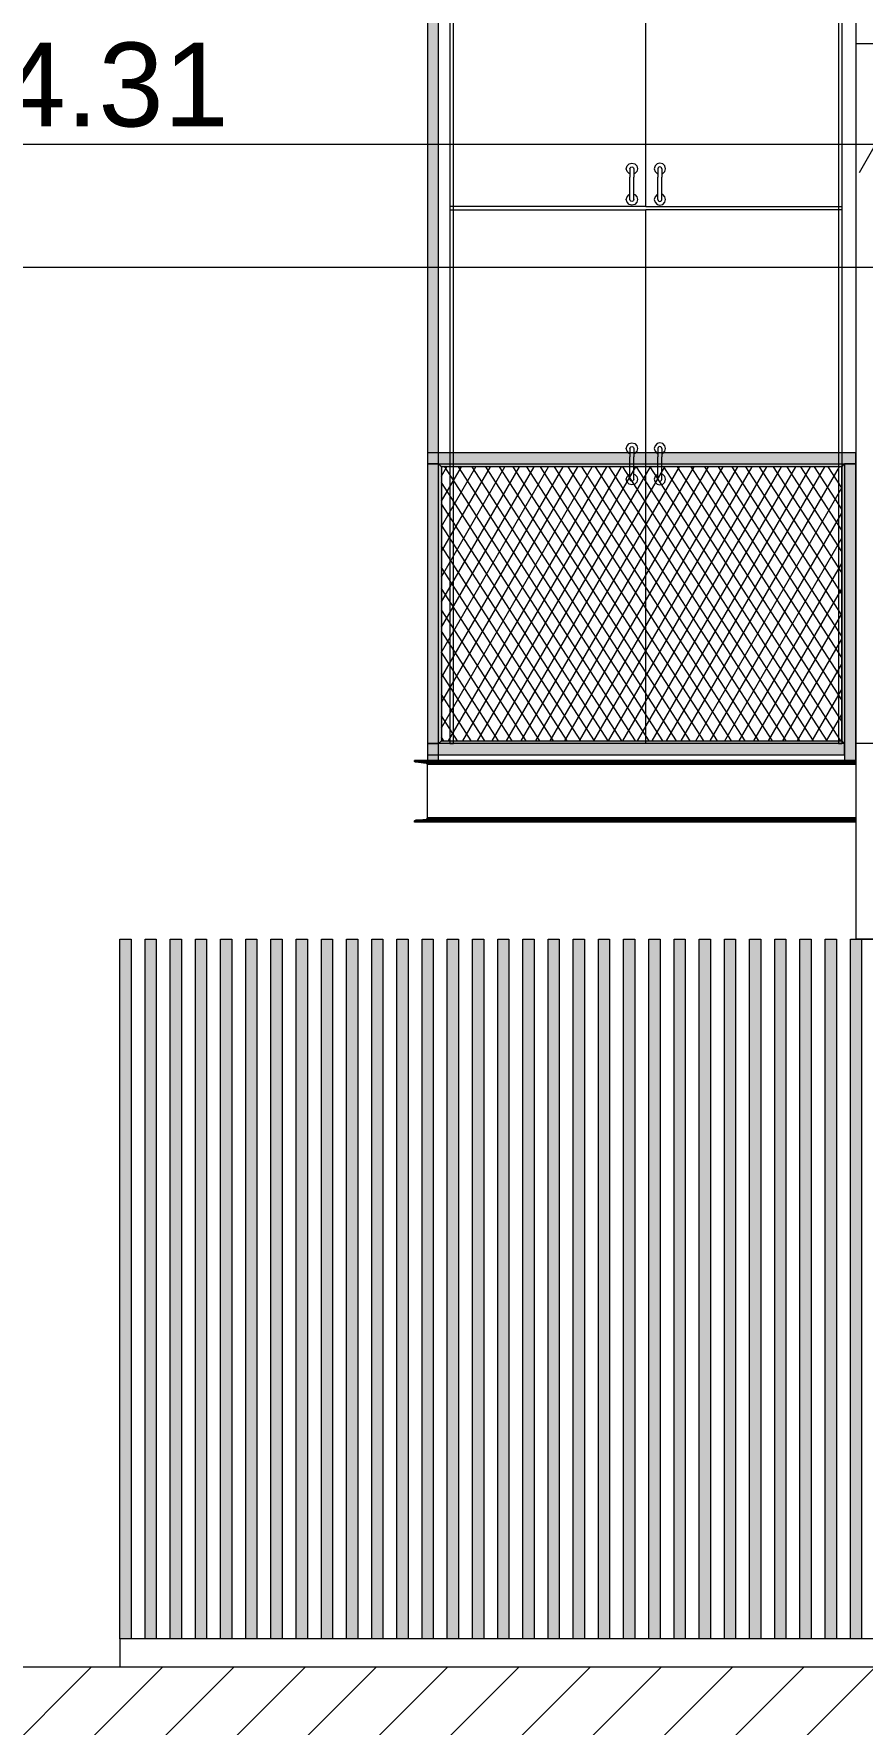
# Model space of a CAD drawing. Header units: metres. Extents: x 476297 to 476657, y 4620828 to 4621206.
# Drawn here: x 476587.68 to 476590.64, y 4621115.2 to 4621121.24 of the extents above; entities that cross this region are included whole.
import ezdxf

# ---------------------------------------------------------------- set-up
doc = ezdxf.new("R2010")
doc.units = ezdxf.units.M
doc.header["$MEASUREMENT"] = 0
for name, color, linetype in [('gegmebi_Pen_No__7', 7, 'Continuous'), ('New2D Drafting - General', 7, 'Continuous'), ('New2D Drafting - General_Pen_No__30_Pen_No__9_Pen_No__9', 7, 'Continuous'), ('New2D Drafting - General_Pen_No__7', 7, 'Continuous'), ('New_________ _________ ___2', 7, 'Continuous'), ('Newreg_nak', 7, 'Continuous'), ('NewStructural - Bearing', 7, 'Continuous'), ('Structural - Bearing', 7, 'Continuous'), ('zoma', 7, 'Continuous')]:
    doc.layers.add(name, color=color, linetype=linetype)
doc.styles.add('GENERATED_STYLE_2', font='arial.ttf')
doc.linetypes.add('Break', pattern='A,0,[1,A-1 áƒ¡áƒ\x90áƒ®áƒšáƒ˜ - áƒ›áƒ¨áƒ”áƒœáƒ”áƒ‘áƒšáƒ”áƒ‘áƒ¡1.Shx,S=0.015679,R=0,X=0,Y=0],-1.975557,0', length=1.975557)
doc.dimstyles.new('GENERATED_STYLE__3', dxfattribs={"dimtxt": 0.3, "dimasz": 0.152, "dimexe": 0.18, "dimexo": 0.003, "dimgap": 0.09, "dimtad": 1, "dimtih": 1, "dimtoh": 1, "dimzin": 0, "dimdsep": 46, "dimtxsty": 'GENERATED_STYLE_2', "dimblk": 'ARROWHEAD_2', "dimblk1": 'ARROWHEAD_2', "dimblk2": 'ARROWHEAD_2', "dimcen": 0.09, "dimclrd": 1, "dimclre": 1, "dimclrt": 1, "dimadec": 0, "dimazin": 0, "dimtfac": 1, "dimtdec": 4, "dimtmove": 0, "dimatfit": 3, "dimfxl": 1, "dimtolj": 1, "dimtzin": 0, "dimarcsym": 0})

# ---------------------------------------------------------------- blocks, each defined once
blk = doc.blocks.new('*D100', base_point=(476844.5271, 4621385.791))
at = {"layer": 'zoma', "color": 1, "linetype": 'Continuous', "lineweight": 0, "transparency": 16777216}
for p, q in [((476584.9937, 4621120.9937), (476584.9937, 4621120.6937)), ((476590.6856, 4621120.9937), (476590.6856, 4621120.6937)), ((476585.0514, 4621120.9437), (476584.936, 4621120.7437)), ((476590.6279, 4621120.7437), (476590.7433, 4621120.9437)), ((476584.9937, 4621120.8437), (476584.8959, 4621120.8437)), ((476590.6856, 4621120.8437), (476584.9937, 4621120.8437)), ((476590.7834, 4621120.8437), (476590.6856, 4621120.8437))]:
    blk.add_line(p, q, dxfattribs=at)
at = {"layer": 'zoma', "color": 1, "lineweight": 0, "transparency": 16777216, "insert": (476587.3267, 4621120.9037), "char_height": 0.3, "attachment_point": 7, "style": 'GENERATED_STYLE_2'}
blk.add_mtext('\\A1;{\\pql;\\fArial CYR|b0|i0|c204|p34;54.31}', dxfattribs=at)
blk = doc.blocks.new('ARROWHEAD_2')
at = {"color": 0, "linetype": 'Continuous', "lineweight": 0}
for p, q in [((-0.378, -0.655), (0.378, 0.655)), ((0, 0), (-1, 0))]:
    blk.add_line(p, q, dxfattribs=at)

msp = doc.modelspace()

# ---------------------------------------------------------------- hatches: boundary and pattern name
at = {"layer": 'New2D Drafting - General', "linetype": 'Continuous', "lineweight": 0}
h = msp.add_hatch(dxfattribs=at)
h.set_pattern_fill('BATT_INSULATION', style=0, pattern_type=2)
h.set_pattern_definition([(60, (476844.52715, 4621385.791044), (-0.038971143, 0.0225), []), (122.833095, (476844.52715, 4621385.791044), (0.0368060797, 0.01875), [])])
h.paths.add_polyline_path([(476590.5651, 4621119.6919), (476589.1348, 4621119.6919), (476589.1348, 4621118.7119), (476590.5651, 4621118.7119)])
at = {"layer": 'New2D Drafting - General_Pen_No__30_Pen_No__9_Pen_No__9', "linetype": 'Continuous', "lineweight": 0}
for points in [[(476589.0848, 4621121.6219), (476589.0848, 4621118.7019), (476589.1248, 4621118.7019), (476589.1248, 4621121.6219)], [(476589.0848, 4621119.7419), (476589.0848, 4621119.7019), (476590.6152, 4621119.7019), (476590.6152, 4621119.7419)], [(476589.0848, 4621118.6419), (476589.1248, 4621118.6419), (476589.1248, 4621119.7019), (476589.0848, 4621119.7019)], [(476589.1348, 4621118.7119), (476589.1248, 4621118.7019), (476589.1248, 4621119.7019), (476589.1348, 4621119.6919)], [(476589.1348, 4621119.6919), (476589.1248, 4621119.7019), (476590.5751, 4621119.7019), (476590.5651, 4621119.6919)], [(476590.5751, 4621118.7019), (476590.5651, 4621118.7119), (476590.5651, 4621119.6919), (476590.5751, 4621119.7019)], [(476590.5751, 4621118.6419), (476590.6151, 4621118.6419), (476590.6151, 4621119.7019), (476590.5751, 4621119.7019)], [(476589.0848, 4621118.7019), (476589.0848, 4621118.6619), (476590.5751, 4621118.6619), (476590.5751, 4621118.7019)], [(476589.1248, 4621118.7019), (476589.1348, 4621118.7119), (476590.5651, 4621118.7119), (476590.5751, 4621118.7019)], [(476587.9858, 4621118.0027), (476588.0258, 4621118.0027), (476588.0258, 4621115.5027), (476587.9858, 4621115.5027)], [(476588.0758, 4621118.0027), (476588.1158, 4621118.0027), (476588.1158, 4621115.5027), (476588.0758, 4621115.5027)], [(476588.1658, 4621118.0027), (476588.2058, 4621118.0027), (476588.2058, 4621115.5027), (476588.1658, 4621115.5027)], [(476588.2558, 4621118.0027), (476588.2958, 4621118.0027), (476588.2958, 4621115.5027), (476588.2558, 4621115.5027)], [(476588.3458, 4621118.0027), (476588.3858, 4621118.0027), (476588.3858, 4621115.5027), (476588.3458, 4621115.5027)], [(476588.4358, 4621118.0027), (476588.4758, 4621118.0027), (476588.4758, 4621115.5027), (476588.4358, 4621115.5027)], [(476588.5258, 4621118.0027), (476588.5658, 4621118.0027), (476588.5658, 4621115.5027), (476588.5258, 4621115.5027)], [(476588.6158, 4621118.0027), (476588.6558, 4621118.0027), (476588.6558, 4621115.5027), (476588.6158, 4621115.5027)], [(476588.7058, 4621118.0027), (476588.7458, 4621118.0027), (476588.7458, 4621115.5027), (476588.7058, 4621115.5027)], [(476588.7958, 4621118.0027), (476588.8358, 4621118.0027), (476588.8358, 4621115.5027), (476588.7958, 4621115.5027)], [(476588.8858, 4621118.0027), (476588.9258, 4621118.0027), (476588.9258, 4621115.5027), (476588.8858, 4621115.5027)], [(476588.9758, 4621118.0027), (476589.0158, 4621118.0027), (476589.0158, 4621115.5027), (476588.9758, 4621115.5027)], [(476589.0658, 4621118.0027), (476589.1058, 4621118.0027), (476589.1058, 4621115.5027), (476589.0658, 4621115.5027)], [(476589.1558, 4621118.0027), (476589.1958, 4621118.0027), (476589.1958, 4621115.5027), (476589.1558, 4621115.5027)], [(476589.2458, 4621118.0027), (476589.2858, 4621118.0027), (476589.2858, 4621115.5027), (476589.2458, 4621115.5027)], [(476589.3358, 4621118.0027), (476589.3758, 4621118.0027), (476589.3758, 4621115.5027), (476589.3358, 4621115.5027)], [(476589.4258, 4621118.0027), (476589.4658, 4621118.0027), (476589.4658, 4621115.5027), (476589.4258, 4621115.5027)], [(476589.5158, 4621118.0027), (476589.5558, 4621118.0027), (476589.5558, 4621115.5027), (476589.5158, 4621115.5027)], [(476589.6058, 4621118.0027), (476589.6458, 4621118.0027), (476589.6458, 4621115.5027), (476589.6058, 4621115.5027)], [(476589.6958, 4621118.0027), (476589.7358, 4621118.0027), (476589.7358, 4621115.5027), (476589.6958, 4621115.5027)], [(476589.7858, 4621118.0027), (476589.8258, 4621118.0027), (476589.8258, 4621115.5027), (476589.7858, 4621115.5027)], [(476589.8758, 4621118.0027), (476589.9158, 4621118.0027), (476589.9158, 4621115.5027), (476589.8758, 4621115.5027)], [(476589.9658, 4621118.0027), (476590.0058, 4621118.0027), (476590.0058, 4621115.5027), (476589.9658, 4621115.5027)], [(476590.0558, 4621118.0027), (476590.0958, 4621118.0027), (476590.0958, 4621115.5027), (476590.0558, 4621115.5027)], [(476590.1458, 4621118.0027), (476590.1858, 4621118.0027), (476590.1858, 4621115.5027), (476590.1458, 4621115.5027)], [(476590.2358, 4621118.0027), (476590.2758, 4621118.0027), (476590.2758, 4621115.5027), (476590.2358, 4621115.5027)], [(476590.3258, 4621118.0027), (476590.3658, 4621118.0027), (476590.3658, 4621115.5027), (476590.3258, 4621115.5027)], [(476590.4158, 4621118.0027), (476590.4558, 4621118.0027), (476590.4558, 4621115.5027), (476590.4158, 4621115.5027)], [(476590.5058, 4621118.0027), (476590.5458, 4621118.0027), (476590.5458, 4621115.5027), (476590.5058, 4621115.5027)], [(476590.5958, 4621118.0027), (476590.6358, 4621118.0027), (476590.6358, 4621115.5027), (476590.5958, 4621115.5027)]]:
    msp.add_hatch(color=255, dxfattribs=at).paths.add_polyline_path(points)
at = {"layer": 'New2D Drafting - General_Pen_No__7', "linetype": 'Continuous', "lineweight": 0}
h = msp.add_hatch(dxfattribs=at)
h.set_pattern_fill('MASONRY_BLOCK', style=0, pattern_type=2)
h.set_pattern_definition([(45, (476844.52715, 4621385.79104), (-0.12727922, 0.12727922), [])])
h.paths.add_polyline_path([(476584.5854, 4621115.4027), (476590.6852, 4621115.4027), (476590.6852, 4621109.8027), (476599.2356, 4621109.8027), (476599.2356, 4621109.0027), (476601.9356, 4621109.0027), (476601.9356, 4621109.8027), (476608.3851, 4621109.8027), (476608.3851, 4621110.9027), (476614.6734, 4621110.9027), (476614.6734, 4621110.3994), (476608.9854, 4621110.3994), (476608.9854, 4621109.3004), (476602.5752, 4621109.3025), (476602.5749, 4621108.4617), (476598.5955, 4621108.4631), (476598.5957, 4621109.2129), (476590.0457, 4621109.2158), (476590.0476, 4621114.7662), (476584.5851, 4621114.768)])

# ---------------------------------------------------------------- linework, layer by layer
at = {"layer": 'gegmebi_Pen_No__7', "color": 7, "linetype": 'Continuous', "lineweight": 0, "flags": 128}
msp.add_lwpolyline([(476587.9858, 4621115.4027), (476590.6852, 4621115.4027), (476590.6852, 4621115.5027), (476587.9858, 4621115.5027)], close=True, dxfattribs=at)
at = {"layer": 'New2D Drafting - General', "color": 7, "linetype": 'Continuous', "lineweight": 0, "flags": 128}
msp.add_lwpolyline([(476590.5651, 4621119.6919), (476589.1348, 4621119.6919), (476589.1348, 4621118.7119), (476590.5651, 4621118.7119)], close=True, dxfattribs=at)
at = {"layer": 'New2D Drafting - General_Pen_No__30_Pen_No__9_Pen_No__9', "color": 7, "linetype": 'Continuous', "lineweight": 0, "flags": 128}
for points in [[(476589.0848, 4621121.6219), (476589.0848, 4621118.7019), (476589.1248, 4621118.7019), (476589.1248, 4621121.6219)], [(476589.0848, 4621119.7419), (476589.0848, 4621119.7019), (476590.6152, 4621119.7019), (476590.6152, 4621119.7419)], [(476589.0848, 4621118.6419), (476589.1248, 4621118.6419), (476589.1248, 4621119.7019), (476589.0848, 4621119.7019)], [(476589.1348, 4621118.7119), (476589.1248, 4621118.7019), (476589.1248, 4621119.7019), (476589.1348, 4621119.6919)], [(476589.1348, 4621119.6919), (476589.1248, 4621119.7019), (476590.5751, 4621119.7019), (476590.5651, 4621119.6919)], [(476590.5751, 4621118.7019), (476590.5651, 4621118.7119), (476590.5651, 4621119.6919), (476590.5751, 4621119.7019)], [(476590.5751, 4621118.6419), (476590.6151, 4621118.6419), (476590.6151, 4621119.7019), (476590.5751, 4621119.7019)], [(476589.0848, 4621118.7019), (476589.0848, 4621118.6619), (476590.5751, 4621118.6619), (476590.5751, 4621118.7019)], [(476589.1248, 4621118.7019), (476589.1348, 4621118.7119), (476590.5651, 4621118.7119), (476590.5751, 4621118.7019)], [(476587.9858, 4621118.0027), (476588.0258, 4621118.0027), (476588.0258, 4621115.5027), (476587.9858, 4621115.5027)], [(476588.0758, 4621118.0027), (476588.1158, 4621118.0027), (476588.1158, 4621115.5027), (476588.0758, 4621115.5027)], [(476588.1658, 4621118.0027), (476588.2058, 4621118.0027), (476588.2058, 4621115.5027), (476588.1658, 4621115.5027)], [(476588.2558, 4621118.0027), (476588.2958, 4621118.0027), (476588.2958, 4621115.5027), (476588.2558, 4621115.5027)], [(476588.3458, 4621118.0027), (476588.3858, 4621118.0027), (476588.3858, 4621115.5027), (476588.3458, 4621115.5027)], [(476588.4358, 4621118.0027), (476588.4758, 4621118.0027), (476588.4758, 4621115.5027), (476588.4358, 4621115.5027)], [(476588.5258, 4621118.0027), (476588.5658, 4621118.0027), (476588.5658, 4621115.5027), (476588.5258, 4621115.5027)], [(476588.6158, 4621118.0027), (476588.6558, 4621118.0027), (476588.6558, 4621115.5027), (476588.6158, 4621115.5027)], [(476588.7058, 4621118.0027), (476588.7458, 4621118.0027), (476588.7458, 4621115.5027), (476588.7058, 4621115.5027)], [(476588.7958, 4621118.0027), (476588.8358, 4621118.0027), (476588.8358, 4621115.5027), (476588.7958, 4621115.5027)], [(476588.8858, 4621118.0027), (476588.9258, 4621118.0027), (476588.9258, 4621115.5027), (476588.8858, 4621115.5027)], [(476588.9758, 4621118.0027), (476589.0158, 4621118.0027), (476589.0158, 4621115.5027), (476588.9758, 4621115.5027)], [(476589.0658, 4621118.0027), (476589.1058, 4621118.0027), (476589.1058, 4621115.5027), (476589.0658, 4621115.5027)], [(476589.1558, 4621118.0027), (476589.1958, 4621118.0027), (476589.1958, 4621115.5027), (476589.1558, 4621115.5027)], [(476589.2458, 4621118.0027), (476589.2858, 4621118.0027), (476589.2858, 4621115.5027), (476589.2458, 4621115.5027)], [(476589.3358, 4621118.0027), (476589.3758, 4621118.0027), (476589.3758, 4621115.5027), (476589.3358, 4621115.5027)], [(476589.4258, 4621118.0027), (476589.4658, 4621118.0027), (476589.4658, 4621115.5027), (476589.4258, 4621115.5027)], [(476589.5158, 4621118.0027), (476589.5558, 4621118.0027), (476589.5558, 4621115.5027), (476589.5158, 4621115.5027)], [(476589.6058, 4621118.0027), (476589.6458, 4621118.0027), (476589.6458, 4621115.5027), (476589.6058, 4621115.5027)], [(476589.6958, 4621118.0027), (476589.7358, 4621118.0027), (476589.7358, 4621115.5027), (476589.6958, 4621115.5027)], [(476589.7858, 4621118.0027), (476589.8258, 4621118.0027), (476589.8258, 4621115.5027), (476589.7858, 4621115.5027)], [(476589.8758, 4621118.0027), (476589.9158, 4621118.0027), (476589.9158, 4621115.5027), (476589.8758, 4621115.5027)], [(476589.9658, 4621118.0027), (476590.0058, 4621118.0027), (476590.0058, 4621115.5027), (476589.9658, 4621115.5027)], [(476590.0558, 4621118.0027), (476590.0958, 4621118.0027), (476590.0958, 4621115.5027), (476590.0558, 4621115.5027)], [(476590.1458, 4621118.0027), (476590.1858, 4621118.0027), (476590.1858, 4621115.5027), (476590.1458, 4621115.5027)], [(476590.2358, 4621118.0027), (476590.2758, 4621118.0027), (476590.2758, 4621115.5027), (476590.2358, 4621115.5027)], [(476590.3258, 4621118.0027), (476590.3658, 4621118.0027), (476590.3658, 4621115.5027), (476590.3258, 4621115.5027)], [(476590.4158, 4621118.0027), (476590.4558, 4621118.0027), (476590.4558, 4621115.5027), (476590.4158, 4621115.5027)], [(476590.5058, 4621118.0027), (476590.5458, 4621118.0027), (476590.5458, 4621115.5027), (476590.5058, 4621115.5027)], [(476590.5958, 4621118.0027), (476590.6358, 4621118.0027), (476590.6358, 4621115.5027), (476590.5958, 4621115.5027)]]:
    msp.add_lwpolyline(points, close=True, dxfattribs=at)
at = {"layer": 'New2D Drafting - General_Pen_No__7', "color": 7, "linetype": 'Continuous', "lineweight": 0, "flags": 128}
msp.add_lwpolyline([(476584.5854, 4621115.4027), (476590.6852, 4621115.4027), (476590.6852, 4621109.8027), (476599.2356, 4621109.8027), (476599.2356, 4621109.0027), (476601.9356, 4621109.0027), (476601.9356, 4621109.8027), (476608.3851, 4621109.8027), (476608.3851, 4621110.9027), (476614.6734, 4621110.9027), (476614.6734, 4621110.3994), (476608.9854, 4621110.3994), (476608.9854, 4621109.3004), (476602.5752, 4621109.3025), (476602.5749, 4621108.4617), (476598.5955, 4621108.4631), (476598.5957, 4621109.2129), (476590.0457, 4621109.2158), (476590.0476, 4621114.7662), (476584.5851, 4621114.768)], close=True, dxfattribs=at)
at = {"layer": 'New_________ _________ ___2', "color": 7, "linetype": 'Continuous', "lineweight": 0}
for p, q in [((476590.6852, 4621121.2028), (476590.6152, 4621121.2028)), ((476590.6852, 4621118.7027), (476590.6152, 4621118.7027)), ((476590.6852, 4621118.0028), (476590.6152, 4621118.0028))]:
    msp.add_line(p, q, dxfattribs=at)
at = {"layer": 'Newreg_nak', "color": 7, "linetype": 'Continuous', "lineweight": 0, "flags": 128}
msp.add_lwpolyline([(476590.6854, 4621125.5023), (476590.6151, 4621125.5023), (476590.6153, 4621118.0026), (476590.6853, 4621118.0026)], dxfattribs=at)
at = {"layer": 'NewStructural - Bearing', "color": 7, "linetype": 'Continuous', "lineweight": 0}
for p, q in [((476589.1654, 4621121.4019), (476589.1654, 4621120.6219)), ((476589.1774, 4621120.6219), (476589.1774, 4621121.3899)), ((476589.8654, 4621120.6219), (476589.8654, 4621121.3899)), ((476590.5534, 4621121.3899), (476590.5534, 4621120.6219)), ((476590.5654, 4621121.4019), (476590.5654, 4621120.6219)), ((476589.7954, 4621120.7569), (476589.7981, 4621120.7669)), ((476589.7981, 4621120.7469), (476589.7954, 4621120.7569)), ((476589.7981, 4621120.7669), (476589.8054, 4621120.7742)), ((476589.8054, 4621120.7396), (476589.7981, 4621120.7469)), ((476589.8054, 4621120.7742), (476589.8154, 4621120.7769)), ((476589.8084, 4621120.7388), (476589.8054, 4621120.7396)), ((476589.8084, 4621120.7569), (476589.8093, 4621120.7604)), ((476589.8084, 4621120.7569), (476589.8084, 4621120.7529)), ((476589.8084, 4621120.7529), (476589.8084, 4621120.7419)), ((476589.8084, 4621120.7419), (476589.8084, 4621120.7269)), ((476589.8093, 4621120.7604), (476589.8119, 4621120.763)), ((476589.8119, 4621120.763), (476589.8154, 4621120.7639)), ((476589.8154, 4621120.7769), (476589.8254, 4621120.7742)), ((476589.8154, 4621120.7639), (476589.8189, 4621120.763)), ((476589.8189, 4621120.763), (476589.8215, 4621120.7604)), ((476589.8215, 4621120.7604), (476589.8224, 4621120.7569)), ((476589.8224, 4621120.7569), (476589.8224, 4621120.7529)), ((476589.8224, 4621120.7529), (476589.8224, 4621120.7419)), ((476589.8224, 4621120.7419), (476589.8224, 4621120.7269)), ((476589.8254, 4621120.7396), (476589.8224, 4621120.7388)), ((476589.8254, 4621120.7742), (476589.8327, 4621120.7669)), ((476589.8327, 4621120.7469), (476589.8254, 4621120.7396)), ((476589.8327, 4621120.7669), (476589.8354, 4621120.7569)), ((476589.8354, 4621120.7569), (476589.8327, 4621120.7469)), ((476589.8981, 4621120.7669), (476589.8954, 4621120.7569)), ((476589.8954, 4621120.7569), (476589.8981, 4621120.7469)), ((476589.9054, 4621120.7742), (476589.8981, 4621120.7669)), ((476589.8981, 4621120.7469), (476589.9054, 4621120.7396)), ((476589.9154, 4621120.7769), (476589.9054, 4621120.7742)), ((476589.9054, 4621120.7396), (476589.9084, 4621120.7388)), ((476589.9093, 4621120.7604), (476589.9084, 4621120.7569)), ((476589.9084, 4621120.7569), (476589.9084, 4621120.7529)), ((476589.9084, 4621120.7529), (476589.9084, 4621120.7419)), ((476589.9084, 4621120.7419), (476589.9084, 4621120.7269)), ((476589.9119, 4621120.763), (476589.9093, 4621120.7604)), ((476589.9154, 4621120.7639), (476589.9119, 4621120.763)), ((476589.9254, 4621120.7742), (476589.9154, 4621120.7769)), ((476589.9189, 4621120.763), (476589.9154, 4621120.7639)), ((476589.9215, 4621120.7604), (476589.9189, 4621120.763)), ((476589.9224, 4621120.7569), (476589.9215, 4621120.7604)), ((476589.9224, 4621120.7569), (476589.9224, 4621120.7529)), ((476589.9224, 4621120.7529), (476589.9224, 4621120.7419)), ((476589.9224, 4621120.7419), (476589.9224, 4621120.7269)), ((476589.9224, 4621120.7388), (476589.9254, 4621120.7396)), ((476589.9327, 4621120.7669), (476589.9254, 4621120.7742)), ((476589.9254, 4621120.7396), (476589.9327, 4621120.7469)), ((476589.9354, 4621120.7569), (476589.9327, 4621120.7669)), ((476589.9327, 4621120.7469), (476589.9354, 4621120.7569)), ((476589.8084, 4621120.6769), (476589.8084, 4621120.7269)), ((476589.8224, 4621120.6769), (476589.8224, 4621120.7269)), ((476589.9084, 4621120.6769), (476589.9084, 4621120.7269)), ((476589.9224, 4621120.6769), (476589.9224, 4621120.7269)), ((476589.8654, 4621120.6219), (476589.1654, 4621120.6219)), ((476589.1654, 4621120.6219), (476589.1654, 4621118.7019)), ((476589.1774, 4621118.7019), (476589.1774, 4621120.6219)), ((476589.7954, 4621120.6469), (476589.7981, 4621120.6569)), ((476589.7981, 4621120.6369), (476589.7954, 4621120.6469)), ((476589.7981, 4621120.6569), (476589.8054, 4621120.6642)), ((476589.8054, 4621120.6296), (476589.7981, 4621120.6369)), ((476589.8054, 4621120.6642), (476589.8084, 4621120.665)), ((476589.8154, 4621120.6269), (476589.8054, 4621120.6296)), ((476589.8084, 4621120.6619), (476589.8084, 4621120.6769)), ((476589.8084, 4621120.6509), (476589.8084, 4621120.6619)), ((476589.8084, 4621120.6469), (476589.8084, 4621120.6509)), ((476589.8093, 4621120.6434), (476589.8084, 4621120.6469)), ((476589.8119, 4621120.6408), (476589.8093, 4621120.6434)), ((476589.8154, 4621120.6399), (476589.8119, 4621120.6408)), ((476589.8189, 4621120.6408), (476589.8154, 4621120.6399)), ((476589.8254, 4621120.6296), (476589.8154, 4621120.6269)), ((476589.8215, 4621120.6434), (476589.8189, 4621120.6408)), ((476589.8224, 4621120.6469), (476589.8215, 4621120.6434)), ((476589.8224, 4621120.6619), (476589.8224, 4621120.6769)), ((476589.8224, 4621120.665), (476589.8254, 4621120.6642)), ((476589.8224, 4621120.6509), (476589.8224, 4621120.6619)), ((476589.8224, 4621120.6469), (476589.8224, 4621120.6509)), ((476589.8254, 4621120.6642), (476589.8327, 4621120.6569)), ((476589.8327, 4621120.6369), (476589.8254, 4621120.6296)), ((476589.8327, 4621120.6569), (476589.8354, 4621120.6469)), ((476589.8354, 4621120.6469), (476589.8327, 4621120.6369)), ((476589.8654, 4621120.6219), (476590.5654, 4621120.6219)), ((476589.8981, 4621120.6569), (476589.8954, 4621120.6469)), ((476589.8954, 4621120.6469), (476589.8981, 4621120.6369)), ((476589.9054, 4621120.6642), (476589.8981, 4621120.6569)), ((476589.8981, 4621120.6369), (476589.9054, 4621120.6296)), ((476589.9084, 4621120.665), (476589.9054, 4621120.6642)), ((476589.9054, 4621120.6296), (476589.9154, 4621120.6269)), ((476589.9084, 4621120.6619), (476589.9084, 4621120.6769)), ((476589.9084, 4621120.6509), (476589.9084, 4621120.6619)), ((476589.9084, 4621120.6469), (476589.9084, 4621120.6509)), ((476589.9084, 4621120.6469), (476589.9093, 4621120.6434)), ((476589.9093, 4621120.6434), (476589.9119, 4621120.6408)), ((476589.9119, 4621120.6408), (476589.9154, 4621120.6399)), ((476589.9154, 4621120.6399), (476589.9189, 4621120.6408)), ((476589.9154, 4621120.6269), (476589.9254, 4621120.6296)), ((476589.9189, 4621120.6408), (476589.9215, 4621120.6434)), ((476589.9215, 4621120.6434), (476589.9224, 4621120.6469)), ((476589.9224, 4621120.6619), (476589.9224, 4621120.6769)), ((476589.9254, 4621120.6642), (476589.9224, 4621120.665)), ((476589.9224, 4621120.6509), (476589.9224, 4621120.6619)), ((476589.9224, 4621120.6469), (476589.9224, 4621120.6509)), ((476589.9327, 4621120.6569), (476589.9254, 4621120.6642)), ((476589.9254, 4621120.6296), (476589.9327, 4621120.6369)), ((476589.9354, 4621120.6469), (476589.9327, 4621120.6569)), ((476589.9327, 4621120.6369), (476589.9354, 4621120.6469)), ((476590.5534, 4621120.6219), (476590.5534, 4621118.7019)), ((476590.5534, 4621120.6219), (476590.5654, 4621120.6219)), ((476590.5654, 4621120.6219), (476590.5654, 4621118.7019)), ((476589.1654, 4621120.6099), (476589.8654, 4621120.6099)), ((476589.8654, 4621118.7019), (476589.8654, 4621120.6099)), ((476590.5654, 4621120.6099), (476589.8654, 4621120.6099)), ((476589.7981, 4621119.7669), (476589.8054, 4621119.7742)), ((476589.8054, 4621119.7742), (476589.8154, 4621119.7769)), ((476589.8154, 4621119.7769), (476589.8254, 4621119.7742)), ((476589.8254, 4621119.7742), (476589.8327, 4621119.7669)), ((476589.9054, 4621119.7742), (476589.8981, 4621119.7669)), ((476589.9154, 4621119.7769), (476589.9054, 4621119.7742)), ((476589.9254, 4621119.7742), (476589.9154, 4621119.7769)), ((476589.9327, 4621119.7669), (476589.9254, 4621119.7742)), ((476589.7954, 4621119.7569), (476589.7981, 4621119.7669)), ((476589.7981, 4621119.7469), (476589.7954, 4621119.7569)), ((476589.8054, 4621119.7396), (476589.7981, 4621119.7469)), ((476589.8084, 4621119.7388), (476589.8054, 4621119.7396)), ((476589.8084, 4621119.7569), (476589.8093, 4621119.7604)), ((476589.8084, 4621119.7569), (476589.8084, 4621119.7529)), ((476589.8084, 4621119.7529), (476589.8084, 4621119.7419)), ((476589.8084, 4621119.7419), (476589.8084, 4621119.7269)), ((476589.8084, 4621119.6769), (476589.8084, 4621119.7269)), ((476589.8093, 4621119.7604), (476589.8119, 4621119.763)), ((476589.8119, 4621119.763), (476589.8154, 4621119.7639)), ((476589.8154, 4621119.7639), (476589.8189, 4621119.763)), ((476589.8189, 4621119.763), (476589.8215, 4621119.7604)), ((476589.8215, 4621119.7604), (476589.8224, 4621119.7569)), ((476589.8224, 4621119.7569), (476589.8224, 4621119.7529)), ((476589.8224, 4621119.7529), (476589.8224, 4621119.7419)), ((476589.8224, 4621119.7419), (476589.8224, 4621119.7269)), ((476589.8254, 4621119.7396), (476589.8224, 4621119.7388)), ((476589.8224, 4621119.6769), (476589.8224, 4621119.7269)), ((476589.8327, 4621119.7469), (476589.8254, 4621119.7396)), ((476589.8327, 4621119.7669), (476589.8354, 4621119.7569)), ((476589.8354, 4621119.7569), (476589.8327, 4621119.7469)), ((476589.8981, 4621119.7669), (476589.8954, 4621119.7569)), ((476589.8954, 4621119.7569), (476589.8981, 4621119.7469)), ((476589.8981, 4621119.7469), (476589.9054, 4621119.7396)), ((476589.9054, 4621119.7396), (476589.9084, 4621119.7388)), ((476589.9093, 4621119.7604), (476589.9084, 4621119.7569)), ((476589.9084, 4621119.7569), (476589.9084, 4621119.7529)), ((476589.9084, 4621119.7529), (476589.9084, 4621119.7419)), ((476589.9084, 4621119.7419), (476589.9084, 4621119.7269)), ((476589.9084, 4621119.6769), (476589.9084, 4621119.7269)), ((476589.9119, 4621119.763), (476589.9093, 4621119.7604)), ((476589.9154, 4621119.7639), (476589.9119, 4621119.763)), ((476589.9189, 4621119.763), (476589.9154, 4621119.7639)), ((476589.9215, 4621119.7604), (476589.9189, 4621119.763)), ((476589.9224, 4621119.7569), (476589.9215, 4621119.7604)), ((476589.9224, 4621119.7569), (476589.9224, 4621119.7529)), ((476589.9224, 4621119.7529), (476589.9224, 4621119.7419)), ((476589.9224, 4621119.7419), (476589.9224, 4621119.7269)), ((476589.9224, 4621119.7388), (476589.9254, 4621119.7396)), ((476589.9224, 4621119.6769), (476589.9224, 4621119.7269)), ((476589.9254, 4621119.7396), (476589.9327, 4621119.7469)), ((476589.9354, 4621119.7569), (476589.9327, 4621119.7669)), ((476589.9327, 4621119.7469), (476589.9354, 4621119.7569)), ((476589.7954, 4621119.6469), (476589.7981, 4621119.6569)), ((476589.7981, 4621119.6569), (476589.8054, 4621119.6642)), ((476589.8054, 4621119.6642), (476589.8084, 4621119.665)), ((476589.8084, 4621119.6619), (476589.8084, 4621119.6769)), ((476589.8084, 4621119.6509), (476589.8084, 4621119.6619)), ((476589.8084, 4621119.6469), (476589.8084, 4621119.6509)), ((476589.8224, 4621119.6619), (476589.8224, 4621119.6769)), ((476589.8224, 4621119.665), (476589.8254, 4621119.6642)), ((476589.8224, 4621119.6509), (476589.8224, 4621119.6619)), ((476589.8224, 4621119.6469), (476589.8224, 4621119.6509)), ((476589.8254, 4621119.6642), (476589.8327, 4621119.6569)), ((476589.8327, 4621119.6569), (476589.8354, 4621119.6469)), ((476589.8981, 4621119.6569), (476589.8954, 4621119.6469)), ((476589.9054, 4621119.6642), (476589.8981, 4621119.6569)), ((476589.9084, 4621119.665), (476589.9054, 4621119.6642)), ((476589.9084, 4621119.6619), (476589.9084, 4621119.6769)), ((476589.9084, 4621119.6509), (476589.9084, 4621119.6619)), ((476589.9084, 4621119.6469), (476589.9084, 4621119.6509)), ((476589.9224, 4621119.6619), (476589.9224, 4621119.6769)), ((476589.9254, 4621119.6642), (476589.9224, 4621119.665)), ((476589.9224, 4621119.6509), (476589.9224, 4621119.6619)), ((476589.9224, 4621119.6469), (476589.9224, 4621119.6509)), ((476589.9327, 4621119.6569), (476589.9254, 4621119.6642)), ((476589.9354, 4621119.6469), (476589.9327, 4621119.6569)), ((476589.7981, 4621119.6369), (476589.7954, 4621119.6469)), ((476589.8054, 4621119.6296), (476589.7981, 4621119.6369)), ((476589.8154, 4621119.6269), (476589.8054, 4621119.6296)), ((476589.8093, 4621119.6434), (476589.8084, 4621119.6469)), ((476589.8119, 4621119.6408), (476589.8093, 4621119.6434)), ((476589.8154, 4621119.6399), (476589.8119, 4621119.6408)), ((476589.8189, 4621119.6408), (476589.8154, 4621119.6399)), ((476589.8254, 4621119.6296), (476589.8154, 4621119.6269)), ((476589.8215, 4621119.6434), (476589.8189, 4621119.6408)), ((476589.8224, 4621119.6469), (476589.8215, 4621119.6434)), ((476589.8327, 4621119.6369), (476589.8254, 4621119.6296)), ((476589.8354, 4621119.6469), (476589.8327, 4621119.6369)), ((476589.8954, 4621119.6469), (476589.8981, 4621119.6369)), ((476589.8981, 4621119.6369), (476589.9054, 4621119.6296)), ((476589.9054, 4621119.6296), (476589.9154, 4621119.6269)), ((476589.9084, 4621119.6469), (476589.9093, 4621119.6434)), ((476589.9093, 4621119.6434), (476589.9119, 4621119.6408)), ((476589.9119, 4621119.6408), (476589.9154, 4621119.6399)), ((476589.9154, 4621119.6399), (476589.9189, 4621119.6408)), ((476589.9154, 4621119.6269), (476589.9254, 4621119.6296)), ((476589.9189, 4621119.6408), (476589.9215, 4621119.6434)), ((476589.9215, 4621119.6434), (476589.9224, 4621119.6469)), ((476589.9254, 4621119.6296), (476589.9327, 4621119.6369)), ((476589.9327, 4621119.6369), (476589.9354, 4621119.6469)), ((476589.1654, 4621118.7019), (476589.1774, 4621118.7019)), ((476590.5534, 4621118.7019), (476590.5654, 4621118.7019))]:
    msp.add_line(p, q, dxfattribs=at)
at = {"layer": 'NewStructural - Bearing', "color": 1, "linetype": 'Break', "lineweight": 0}
msp.add_line((476590.6852, 4621120.4037), (476584.9937, 4621120.4037), dxfattribs=at)
at = {"layer": 'Structural - Bearing', "color": 7, "linetype": 'Continuous', "lineweight": 0}
for p, q in [((476589.0385, 4621118.6394), (476589.0385, 4621118.6419)), ((476590.6153, 4621118.6419), (476589.0385, 4621118.6419)), ((476589.0389, 4621118.6379), (476589.0385, 4621118.6394)), ((476590.6153, 4621118.6394), (476589.0385, 4621118.6394)), ((476589.04, 4621118.6366), (476589.0389, 4621118.6379)), ((476589.0418, 4621118.6357), (476589.04, 4621118.6366)), ((476589.043, 4621118.6355), (476589.0418, 4621118.6357)), ((476589.0804, 4621118.6315), (476589.043, 4621118.6355)), ((476590.6153, 4621118.6355), (476589.043, 4621118.6355)), ((476589.0816, 4621118.6312), (476589.0804, 4621118.6315)), ((476590.6153, 4621118.6315), (476589.0804, 4621118.6315)), ((476589.0833, 4621118.6303), (476589.0816, 4621118.6312)), ((476589.0844, 4621118.629), (476589.0833, 4621118.6303)), ((476589.0848, 4621118.6275), (476589.0844, 4621118.629)), ((476589.0848, 4621118.4363), (476589.0848, 4621118.6275)), ((476590.6153, 4621118.6275), (476589.0848, 4621118.6275)), ((476589.0385, 4621118.4244), (476589.0389, 4621118.4259)), ((476589.0385, 4621118.4219), (476589.0385, 4621118.4244)), ((476590.6153, 4621118.4244), (476589.0385, 4621118.4244)), ((476590.6153, 4621118.4219), (476589.0385, 4621118.4219)), ((476589.0389, 4621118.4259), (476589.04, 4621118.4272)), ((476589.04, 4621118.4272), (476589.0418, 4621118.4281)), ((476589.0418, 4621118.4281), (476589.043, 4621118.4284)), ((476589.043, 4621118.4284), (476589.0804, 4621118.4323)), ((476590.6153, 4621118.4284), (476589.043, 4621118.4284)), ((476589.0804, 4621118.4323), (476589.0816, 4621118.4326)), ((476590.6153, 4621118.4323), (476589.0804, 4621118.4323)), ((476589.0816, 4621118.4326), (476589.0833, 4621118.4335)), ((476589.0833, 4621118.4335), (476589.0844, 4621118.4348)), ((476589.0844, 4621118.4348), (476589.0848, 4621118.4363)), ((476590.6153, 4621118.4363), (476589.0848, 4621118.4363))]:
    msp.add_line(p, q, dxfattribs=at)

# ---------------------------------------------------------------- dimensions: what is measured, and where the dimension line sits
at = {"layer": 'zoma', "color": 1, "linetype": 'Continuous', "lineweight": 0}
dim = msp.add_linear_dim(base=(476584.9937, 4621120.8437), p1=(476590.6856, 4621121.1205), p2=(476584.9937, 4621120.4037), angle=180, text='54.31', dimstyle='GENERATED_STYLE__3', dxfattribs=at)
dim.commit()
dim.dimension.update_dxf_attribs({"geometry": '*D100', "text_midpoint": (476587.8307, 4621121.0537), "dimtype": 160})

doc.saveas('drawing.dxf')
